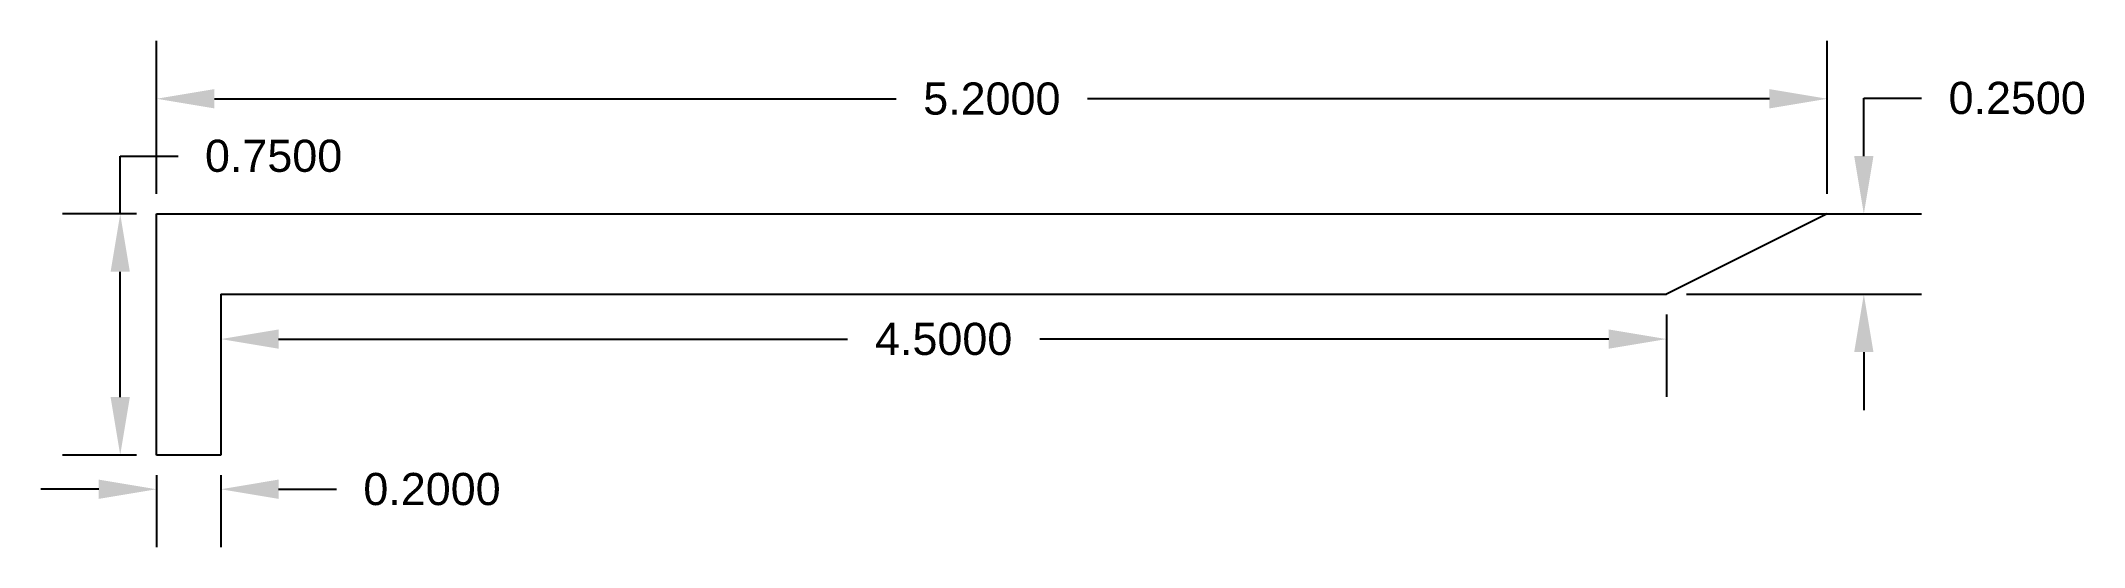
# Model space of a CAD drawing. Header units: centimetres. Extents: x 11.44 to 17.8, y 9.21 to 10.79.
import ezdxf

# ---------------------------------------------------------------- set-up
doc = ezdxf.new("R2010")
doc.units = ezdxf.units.CM
doc.linetypes.add('ACAD_ISO10W100', pattern=[18, 12, -3, 0, -3])
doc.layers.add('dimesiuni', color=111, linetype='Continuous', lineweight=15)
doc.layers.add('linii de ajutor', color=131, linetype='ACAD_ISO10W100', lineweight=20)
doc.layers.add('schita', color=7, linetype='Continuous')
doc.styles.get("Standard").update_dxf_attribs({"font": 'arial.ttf', "height": 0.1})
doc.dimstyles.get("Standard").update_dxf_attribs({"dimtxt": 0.18, "dimasz": 0.18, "dimexe": 0.18, "dimexo": 0.0625, "dimgap": 0.09, "dimtad": 0, "dimtih": 1, "dimtoh": 1, "dimdec": 4, "dimzin": 0, "dimdsep": 46, "dimtxsty": 'Standard', "dimcen": 0.09, "dimadec": 0, "dimazin": 0, "dimtfac": 1, "dimtdec": 4, "dimtofl": 0, "dimtmove": 0, "dimatfit": 3, "dimfxl": 1, "dimtolj": 1, "dimtzin": 0, "dimarcsym": 0})

# ---------------------------------------------------------------- blocks, each defined once
blk = doc.blocks.new('*D1')
at = {"layer": 'Defpoints', "color": 0, "transparency": 16777216}
for p in [(17, 10.608), (11.8, 10.25), (17, 10.25)]:
    blk.add_point(p, dxfattribs=at)
at = {"layer": 'dimesiuni', "color": 0, "lineweight": -2, "transparency": 16777216}
for p, q in [((11.8, 10.3125), (11.8, 10.788)), ((17, 10.3125), (17, 10.788)), ((11.98, 10.608), (14.1026, 10.608)), ((16.82, 10.608), (14.6974, 10.608))]:
    blk.add_line(p, q, dxfattribs=at)
at = {"layer": 'dimesiuni', "color": 0, "transparency": 16777216}
for points in [[(11.98, 10.638), (11.98, 10.578), (11.8, 10.608)], [(16.82, 10.638), (16.82, 10.578), (17, 10.608)]]:
    blk.add_solid(points, dxfattribs=at)
at = {"layer": 'dimesiuni', "color": 0, "transparency": 16777216, "insert": (14.4, 10.608), "char_height": 0.1, "attachment_point": 5}
blk.add_mtext('\\A1;5.2000', dxfattribs=at)
blk = doc.blocks.new('*D2')
at = {"layer": 'Defpoints', "color": 0, "transparency": 16777216}
for p in [(12, 10), (16.5, 10), (16.5, 9.8606)]:
    blk.add_point(p, dxfattribs=at)
at = {"layer": 'dimesiuni', "color": 0, "lineweight": -2, "transparency": 16777216}
for p, q in [((12, 9.9375), (12, 9.6806)), ((16.5, 9.9375), (16.5, 9.6806)), ((12.18, 9.8606), (13.9506, 9.8606)), ((16.32, 9.8606), (14.5494, 9.8606))]:
    blk.add_line(p, q, dxfattribs=at)
at = {"layer": 'dimesiuni', "color": 0, "transparency": 16777216}
for points in [[(12.18, 9.8906), (12.18, 9.8306), (12, 9.8606)], [(16.32, 9.8906), (16.32, 9.8306), (16.5, 9.8606)]]:
    blk.add_solid(points, dxfattribs=at)
at = {"layer": 'dimesiuni', "color": 0, "transparency": 16777216, "insert": (14.25, 9.8606), "char_height": 0.1, "attachment_point": 5}
blk.add_mtext('\\A1;4.5000', dxfattribs=at)
blk = doc.blocks.new('*D3')
at = {"layer": 'Defpoints', "color": 0, "transparency": 16777216}
for p in [(11.687, 10.25), (11.8, 10.25), (11.8, 9.5)]:
    blk.add_point(p, dxfattribs=at)
at = {"layer": 'dimesiuni', "color": 0, "lineweight": -2, "transparency": 16777216}
for p, q in [((11.687, 10.25), (11.687, 10.43)), ((11.687, 10.43), (11.867, 10.43)), ((11.7375, 10.25), (11.507, 10.25)), ((11.687, 9.68), (11.687, 10.07)), ((11.7375, 9.5), (11.507, 9.5))]:
    blk.add_line(p, q, dxfattribs=at)
at = {"layer": 'dimesiuni', "color": 0, "transparency": 16777216}
for points in [[(11.657, 10.07), (11.717, 10.07), (11.687, 10.25)], [(11.657, 9.68), (11.717, 9.68), (11.687, 9.5)]]:
    blk.add_solid(points, dxfattribs=at)
at = {"layer": 'dimesiuni', "color": 0, "transparency": 16777216, "insert": (12.1644, 10.43), "char_height": 0.1, "attachment_point": 5}
blk.add_mtext('\\A1;0.7500', dxfattribs=at)
blk = doc.blocks.new('*D4')
at = {"layer": 'Defpoints', "color": 0, "transparency": 16777216}
for p in [(16.5, 10.25), (17.114, 10.25), (16.5, 10)]:
    blk.add_point(p, dxfattribs=at)
at = {"layer": 'dimesiuni', "color": 0, "lineweight": -2, "transparency": 16777216}
for p, q in [((17.114, 10.43), (17.114, 10.61)), ((17.114, 10.61), (17.294, 10.61)), ((16.5625, 10.25), (17.294, 10.25)), ((16.5625, 10), (17.294, 10)), ((17.114, 9.82), (17.114, 9.64))]:
    blk.add_line(p, q, dxfattribs=at)
at = {"layer": 'dimesiuni', "color": 0, "transparency": 16777216}
for points in [[(17.084, 10.43), (17.144, 10.43), (17.114, 10.25)], [(17.084, 9.82), (17.144, 9.82), (17.114, 10)]]:
    blk.add_solid(points, dxfattribs=at)
at = {"layer": 'dimesiuni', "color": 0, "transparency": 16777216, "insert": (17.5914, 10.61), "char_height": 0.1, "attachment_point": 5}
blk.add_mtext('\\A1;0.2500', dxfattribs=at)
blk = doc.blocks.new('*D6')
at = {"layer": 'Defpoints', "color": 0, "transparency": 16777216}
for p in [(11.8, 9.5), (12, 9.5), (12, 9.3936)]:
    blk.add_point(p, dxfattribs=at)
at = {"layer": 'dimesiuni', "color": 0, "lineweight": -2, "transparency": 16777216}
for p, q in [((11.8, 9.4375), (11.8, 9.2136)), ((12, 9.4375), (12, 9.2136)), ((11.62, 9.3936), (11.44, 9.3936)), ((12.18, 9.3936), (12.36, 9.3936))]:
    blk.add_line(p, q, dxfattribs=at)
at = {"layer": 'dimesiuni', "color": 0, "transparency": 16777216}
for points in [[(11.62, 9.4236), (11.62, 9.3636), (11.8, 9.3936)], [(12.18, 9.4236), (12.18, 9.3636), (12, 9.3936)]]:
    blk.add_solid(points, dxfattribs=at)
at = {"layer": 'dimesiuni', "color": 0, "transparency": 16777216, "insert": (12.6574, 9.3936), "char_height": 0.1, "attachment_point": 5}
blk.add_mtext('\\A1;0.2000', dxfattribs=at)

msp = doc.modelspace()

# ---------------------------------------------------------------- linework, layer by layer
at = {"layer": 'linii de ajutor', "ltscale": 0.05}
msp.add_line((17, 10.25), (12, 10.25), dxfattribs=at)
at = {"layer": 'schita'}
for p, q in [((11.8, 9.5), (11.8, 10.25)), ((11.8, 10.25), (17, 10.25)), ((17, 10.25), (16.5, 10)), ((12, 10), (16.5, 10)), ((12, 10), (12, 9.5)), ((12, 9.5), (11.8, 9.5))]:
    msp.add_line(p, q, dxfattribs=at)

# ---------------------------------------------------------------- dimensions: what is measured, and where the dimension line sits
at = {"layer": 'dimesiuni'}
for base, p1, p2, picture, middle in [((17, 10.608), (11.8, 10.25), (17, 10.25), '*D1', (14.4, 10.608)), ((16.5, 9.86057), (12, 10), (16.5, 10), '*D2', (14.25, 9.86057)), ((12, 9.39362), (11.8, 9.5), (12, 9.5), '*D6', (12.6574, 9.39362))]:
    dim = msp.add_linear_dim(base=base, p1=p1, p2=p2, dimstyle='Standard', dxfattribs=at)
    dim.commit()
    dim.dimension.update_dxf_attribs({"geometry": picture, "text_midpoint": middle})
for base, p1, p2, picture, middle in [((17.11404, 10.25), (16.5, 10), (16.5, 10.25), '*D4', (17.59144, 10.61)), ((11.68702, 10.25), (11.8, 9.5), (11.8, 10.25), '*D3', (12.16442, 10.43))]:
    dim = msp.add_linear_dim(base=base, p1=p1, p2=p2, angle=90, dimstyle='Standard', dxfattribs=at)
    dim.commit()
    dim.dimension.update_dxf_attribs({"geometry": picture, "text_midpoint": middle})

doc.saveas('drawing.dxf')
